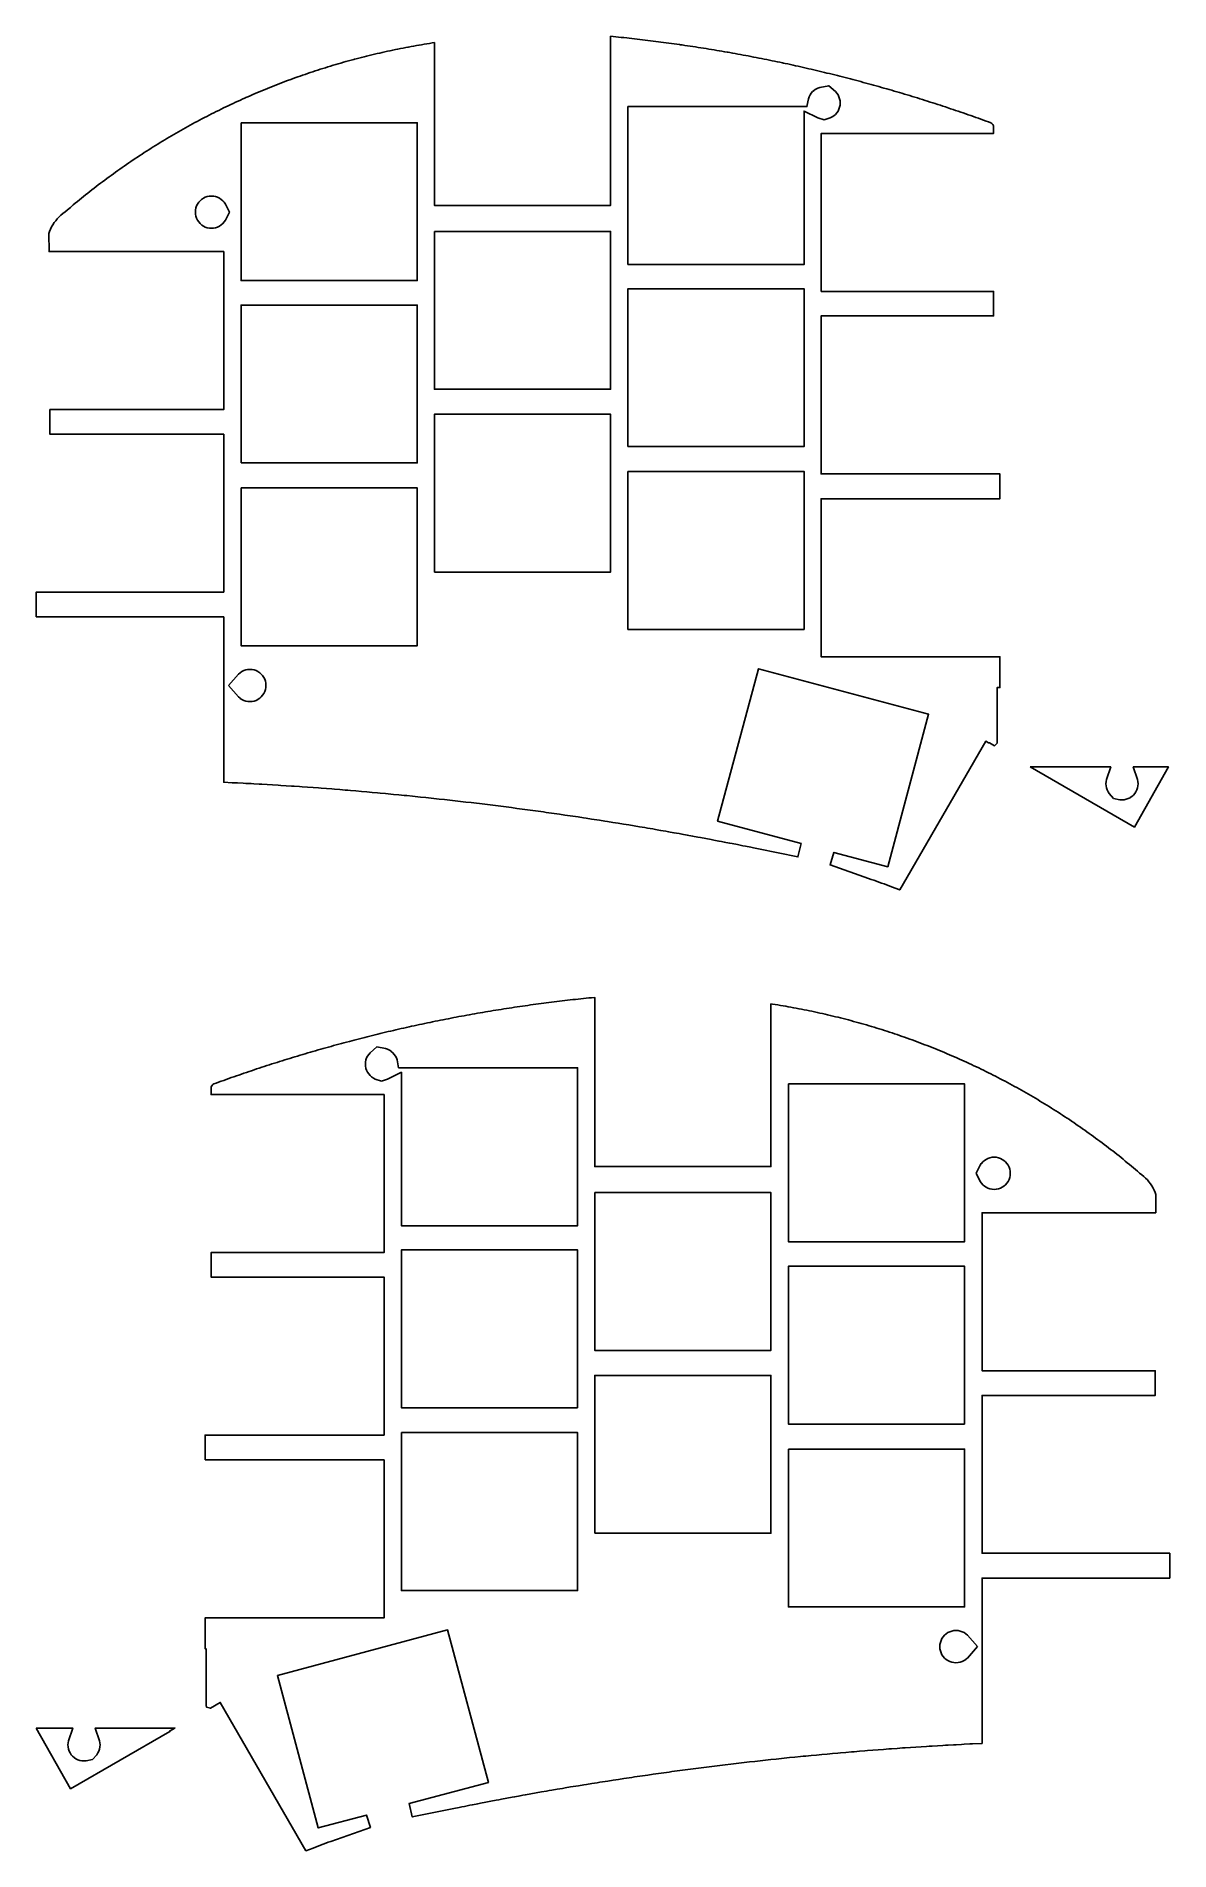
# Model space of a CAD drawing. Header units: millimetres. Extents: x 0 to 105, y 0 to 169.
import ezdxf

# ---------------------------------------------------------------- set-up
doc = ezdxf.new("R2010")
doc.units = ezdxf.units.MM

msp = doc.modelspace()

# ---------------------------------------------------------------- linework, layer by layer
for points in [[(0, 114.8699), (17.4522, 114.8699), (17.4522, 99.4688), (18.2398, 99.4305), (18.4904, 99.4181), (18.7409, 99.4055), (19.242, 99.3798), (19.4926, 99.3666), (19.9936, 99.3397), (20.2441, 99.326), (20.7451, 99.2979), (20.9955, 99.2836), (21.4965, 99.2544), (21.9973, 99.2244), (22.4978, 99.1936), (22.7485, 99.178), (23.2493, 99.146), (23.75, 99.1133), (24.0003, 99.0967), (24.5006, 99.0628), (24.7512, 99.0456), (25.2517, 99.0106), (25.7522, 98.9747), (26.2526, 98.9382), (26.5028, 98.9196), (27.0032, 98.8818), (27.5032, 98.8434), (27.7536, 98.8238), (28.2538, 98.7841), (28.7536, 98.7437), (29.0039, 98.7231), (29.254, 98.7024), (29.754, 98.6604), (30.2539, 98.6177), (30.7538, 98.5741), (31.2536, 98.5298), (31.753, 98.4847), (32.0031, 98.4619), (32.5027, 98.4156), (33.0023, 98.3686), (33.2521, 98.3448), (33.7515, 98.2966), (34.2506, 98.2477), (34.5005, 98.2229), (34.9998, 98.1728), (35.4987, 98.1219), (35.7485, 98.0962), (36.2476, 98.0441), (36.7462, 97.9913), (36.996, 97.9646), (37.4948, 97.9106), (37.9936, 97.8559), (38.2429, 97.8282), (38.7416, 97.7723), (39.2401, 97.7156), (39.7386, 97.6582), (39.9878, 97.6292), (40.4861, 97.5706), (40.9841, 97.5112), (41.2334, 97.4812), (41.7315, 97.4207), (41.9805, 97.3901), (42.4785, 97.3284), (42.9764, 97.266), (43.4741, 97.2027), (43.723, 97.1708), (44.2206, 97.1065), (44.7181, 97.0413), (44.9668, 97.0084), (45.4642, 96.9421), (45.9611, 96.8751), (46.21, 96.8412), (46.7071, 96.773), (47.2038, 96.704), (47.4526, 96.6692), (47.701, 96.6342), (48.1978, 96.5637), (48.6944, 96.4924), (49.191, 96.4203), (49.6872, 96.3475), (49.9356, 96.3107), (50.4319, 96.2367), (50.9278, 96.162), (51.1761, 96.1243), (51.6721, 96.0484), (52.1679, 95.9717), (52.4158, 95.9331), (52.9112, 95.8553), (53.1593, 95.816), (53.6548, 95.737), (54.1502, 95.6573), (54.6455, 95.5768), (54.893, 95.5362), (55.1406, 95.4955), (55.6356, 95.4134), (56.1305, 95.3306), (56.6249, 95.2471), (56.8726, 95.205), (57.3671, 95.1202), (57.6143, 95.0776), (58.1087, 94.9917), (58.6026, 94.9051), (58.85, 94.8615), (59.344, 94.7737), (59.8376, 94.6852), (60.0848, 94.6405), (60.5785, 94.5508), (61.072, 94.4604), (61.5651, 94.3692), (61.812, 94.3233), (62.3052, 94.2309), (62.7983, 94.1377), (63.0447, 94.0909), (63.5376, 93.9966), (63.7839, 93.9492), (64.0302, 93.9016), (64.5228, 93.8058), (64.769, 93.7576), (65.2613, 93.6606), (65.7534, 93.5629), (65.9995, 93.5138), (66.4914, 93.4149), (66.7373, 93.3652), (67.229, 93.2652), (70.8868, 92.5169), (71.1798, 93.7584), (63.4028, 95.8422), (67.2075, 110.0413), (83.0452, 105.7976), (79.2405, 91.5985), (74.2334, 92.9402), (73.8733, 91.7718), (77.4655, 90.5172), (77.7045, 90.433), (77.9432, 90.348), (78.1816, 90.2624), (78.4198, 90.1761), (78.6577, 90.0891), (78.8954, 90.0014), (79.1328, 89.9129), (79.3699, 89.8238), (79.6068, 89.734), (80.3679, 89.443), (88.3592, 103.2843), (88.625, 103.1308), (88.725, 103.1308), (89.1733, 102.872), (89.4248, 103.1235), (89.425, 108.2769), (89.676, 108.2769), (89.676, 111.1619), (73.0358, 111.1619), (73.0358, 125.8619), (89.676, 125.8619), (89.676, 128.1799), (73.0358, 128.1799), (73.0358, 142.8799), (89.096, 142.8799), (89.096, 145.1699), (73.0558, 145.1699), (73.0558, 159.8699), (89.096, 159.8699), (89.096, 160.4412), (89.0751, 160.5879), (89.0227, 160.7031), (88.9401, 160.7991), (88.8265, 160.8729), (88.6239, 160.9467), (88.3893, 161.0318), (88.1545, 161.1164), (87.9196, 161.2007), (87.6846, 161.2845), (87.4494, 161.3679), (87.2141, 161.4509), (86.9787, 161.5335), (86.743, 161.6157), (86.5073, 161.6975), (86.2714, 161.7789), (86.0354, 161.8599), (85.7992, 161.9404), (85.5629, 162.0206), (85.3264, 162.1003), (85.0898, 162.1796), (84.9206, 162.236), (84.6163, 162.337), (84.3793, 162.4151), (84.1421, 162.4928), (83.9049, 162.5701), (83.8043, 162.6026), (83.6675, 162.6469), (83.4299, 162.7234), (83.1923, 162.7994), (82.9545, 162.875), (82.7165, 162.9502), (82.4785, 163.025), (82.2403, 163.0994), (82.002, 163.1734), (81.7635, 163.2469), (81.5249, 163.3201), (81.2862, 163.3928), (81.0474, 163.4651), (80.8085, 163.537), (80.5694, 163.6085), (80.3302, 163.6795), (80.0909, 163.7502), (79.8514, 163.8204), (79.6118, 163.8902), (79.3721, 163.9596), (79.1512, 164.0232), (78.8924, 164.0972), (78.6524, 164.1653), (78.4122, 164.2331), (78.1719, 164.3004), (77.9315, 164.3673), (77.691, 164.4338), (77.4504, 164.4998), (77.2096, 164.5655), (76.9688, 164.6307), (76.7278, 164.6955), (76.4867, 164.7599), (76.2455, 164.8239), (76.0042, 164.8874), (75.7628, 164.9506), (75.5213, 165.0133), (75.2797, 165.0756), (75.0379, 165.1375), (74.7961, 165.1989), (74.5541, 165.26), (74.3121, 165.3206), (74.0699, 165.3808), (73.8276, 165.4406), (73.5853, 165.4999), (73.3428, 165.5589), (73.1002, 165.6174), (72.8575, 165.6755), (72.6148, 165.7331), (72.3719, 165.7904), (72.1289, 165.8472), (71.8858, 165.9036), (71.6427, 165.9596), (71.3994, 166.0152), (71.156, 166.0703), (70.9126, 166.125), (70.669, 166.1793), (70.4254, 166.2332), (70.1816, 166.2866), (69.9378, 166.3397), (69.6939, 166.3923), (69.539, 166.4254), (69.4498, 166.4444), (69.2057, 166.4962), (68.9615, 166.5475), (68.7173, 166.5984), (68.4729, 166.6489), (68.2284, 166.699), (67.9839, 166.7486), (67.7392, 166.7978), (67.4945, 166.8466), (67.2497, 166.895), (67.0048, 166.9429), (66.7599, 166.9904), (66.5148, 167.0375), (66.2594, 167.0861), (66.0245, 167.1304), (65.7792, 167.1762), (65.5338, 167.2216), (65.2884, 167.2665), (65.0428, 167.311), (64.7972, 167.3551), (64.5515, 167.3988), (64.3936, 167.4266), (64.3058, 167.4421), (64.06, 167.4849), (63.814, 167.5273), (63.5681, 167.5692), (63.322, 167.6108), (63.0759, 167.6519), (62.8297, 167.6926), (62.5834, 167.7328), (62.3371, 167.7727), (62.0907, 167.8121), (61.8442, 167.8511), (61.5977, 167.8896), (61.3511, 167.9277), (61.1044, 167.9654), (60.8577, 168.0027), (60.6109, 168.0395), (60.364, 168.0759), (60.1171, 168.1119), (59.964, 168.1339), (59.8701, 168.1474), (59.6231, 168.1826), (59.3759, 168.2173), (59.1288, 168.2515), (58.8815, 168.2853), (58.6343, 168.3187), (58.3869, 168.3517), (58.1395, 168.3843), (57.8921, 168.4164), (57.6445, 168.4481), (57.397, 168.4793), (57.1494, 168.5101), (56.9017, 168.5405), (56.6539, 168.5705), (56.4062, 168.6), (56.1583, 168.6291), (55.9105, 168.6578), (55.6625, 168.6861), (55.4146, 168.7139), (55.1665, 168.7413), (54.9476, 168.7651), (54.6703, 168.7947), (54.4222, 168.8208), (54.174, 168.8465), (53.9257, 168.8717), (53.6774, 168.8965), (53.4522, 168.9186), (53.4522, 153.1699), (37.0558, 153.1699), (37.0558, 168.3284), (36.8482, 168.2968), (36.6021, 168.2585), (36.3561, 168.2192), (36.1103, 168.1791), (35.8647, 168.138), (35.6192, 168.0961), (35.3738, 168.0532), (35.1286, 168.0095), (34.8836, 167.9649), (34.6387, 167.9194), (34.5848, 167.9092), (34.394, 167.873), (34.1495, 167.8257), (33.9051, 167.7775), (33.6609, 167.7285), (33.6069, 167.7174), (33.4169, 167.6785), (33.1731, 167.6277), (32.9295, 167.5759), (32.686, 167.5233), (32.4428, 167.4698), (32.1997, 167.4154), (31.9569, 167.3601), (31.7337, 167.3085), (31.4718, 167.2469), (31.2295, 167.189), (30.9875, 167.1302), (30.7457, 167.0705), (30.5041, 167.01), (30.2627, 166.9485), (30.0216, 166.8862), (29.7807, 166.823), (29.6068, 166.7767), (29.54, 166.7589), (29.2996, 166.694), (29.0594, 166.6281), (28.8194, 166.5615), (28.5797, 166.4939), (28.3402, 166.4254), (28.101, 166.3561), (27.862, 166.2859), (27.6233, 166.2149), (27.3848, 166.143), (27.1466, 166.0702), (26.9087, 165.9965), (26.6711, 165.922), (26.4337, 165.8466), (26.1966, 165.7703), (25.9598, 165.6932), (25.7232, 165.6153), (25.487, 165.5364), (25.251, 165.4567), (25.0153, 165.3762), (24.7799, 165.2948), (24.5448, 165.2125), (24.3323, 165.1372), (24.0756, 165.0454), (23.8414, 164.9606), (23.6075, 164.8749), (23.4791, 164.8273), (23.374, 164.7884), (23.1407, 164.701), (22.9078, 164.6128), (22.6752, 164.5237), (22.443, 164.4338), (22.211, 164.343), (21.9794, 164.2514), (21.7482, 164.1589), (21.5172, 164.0656), (21.2866, 163.9715), (21.0564, 163.8765), (20.8265, 163.7807), (20.597, 163.6841), (20.3678, 163.5866), (20.1389, 163.4883), (19.9104, 163.3891), (19.6823, 163.2892), (19.4979, 163.2075), (19.4546, 163.1884), (19.2272, 163.0867), (19.0002, 162.9843), (18.7735, 162.881), (18.5473, 162.7769), (18.3214, 162.6719), (18.0959, 162.5662), (17.8708, 162.4596), (17.6461, 162.3522), (17.4217, 162.244), (17.1978, 162.135), (16.9743, 162.0251), (16.7511, 161.9145), (16.5284, 161.803), (16.3061, 161.6907), (16.0842, 161.5776), (15.8627, 161.4637), (15.6416, 161.349), (15.4209, 161.2335), (15.2007, 161.1172), (14.9809, 161.0001), (14.7615, 160.8822), (14.5425, 160.7635), (14.324, 160.644), (14.1059, 160.5237), (13.8883, 160.4026), (13.6711, 160.2808), (13.4543, 160.1581), (13.238, 160.0346), (13.0221, 159.9104), (12.8067, 159.7854), (12.5918, 159.6596), (12.3773, 159.533), (12.1632, 159.4056), (11.9497, 159.2775), (11.7366, 159.1485), (11.5239, 159.0188), (11.3118, 158.8884), (11.1001, 158.7571), (10.8889, 158.6251), (10.6782, 158.4923), (10.468, 158.3588), (10.2582, 158.2245), (10.049, 158.0894), (9.8402, 157.9535), (9.6319, 157.817), (9.4242, 157.6796), (9.2169, 157.5415), (9.0731, 157.4449), (9.0101, 157.4026), (8.8039, 157.263), (8.5981, 157.1227), (8.3929, 156.9815), (8.1882, 156.8397), (7.984, 156.6971), (7.7803, 156.5537), (7.5771, 156.4097), (7.3745, 156.2648), (7.1724, 156.1193), (6.9708, 155.973), (6.7698, 155.826), (6.5693, 155.6782), (6.3693, 155.5297), (6.1699, 155.3805), (5.971, 155.2306), (5.7727, 155.0799), (5.5749, 154.9285), (5.3777, 154.7764), (5.181, 154.6236), (4.9849, 154.4701), (4.7893, 154.3158), (4.5944, 154.1609), (4.3999, 154.0052), (4.2061, 153.8489), (4.0128, 153.6918), (3.8201, 153.534), (3.6279, 153.3755), (3.4364, 153.2164), (3.2454, 153.0565), (3.1682, 152.9914), (3.055, 152.8959), (2.8652, 152.7347), (2.6759, 152.5727), (2.4829, 152.4063), (2.2906, 152.2518), (2.1188, 152.0956), (1.957, 151.929), (1.8059, 151.7527), (1.6658, 151.5675), (1.5375, 151.374), (1.4213, 151.1729), (1.3178, 150.9651), (1.2272, 150.7513), (1.1647, 150.5737), (1.186, 148.8699), (17.4522, 148.8699), (17.4522, 134.1699), (1.27, 134.1699), (1.27, 131.8699), (17.4522, 131.8699), (17.4522, 117.1699), (0, 117.1699)], [(55.0558, 147.6699), (55.0558, 162.3699), (71.722, 162.3699), (71.8665, 163.0963), (71.9296, 163.2822), (72.0164, 163.4583), (72.1255, 163.6215), (72.2549, 163.769), (72.3875, 163.8853), (72.4025, 163.8985), (72.5657, 164.0075), (72.7417, 164.0943), (72.9276, 164.1574), (73.7481, 164.3207), (74.3771, 163.769), (74.5065, 163.6215), (74.6156, 163.4583), (74.7024, 163.2822), (74.7655, 163.0963), (74.8038, 162.9038), (74.8166, 162.7079), (74.8038, 162.5121), (74.7655, 162.3195), (74.7024, 162.1337), (74.6156, 161.9576), (74.5065, 161.7944), (74.3771, 161.6468), (74.2295, 161.5174), (74.0663, 161.4083), (73.8903, 161.3215), (73.316, 161.1266), (72.7417, 161.3215), (71.4522, 161.9575), (71.4522, 147.6699)], [(19.0558, 160.8699), (35.4522, 160.8699), (35.4522, 146.1699), (19.0558, 146.1699)], [(16.6914, 153.9974), (16.8773, 153.9343), (17.0533, 153.8475), (17.2165, 153.7385), (17.3641, 153.609), (17.4935, 153.4615), (17.6026, 153.2983), (17.9726, 152.5479), (17.6026, 151.7976), (17.4935, 151.6344), (17.3641, 151.4868), (17.2165, 151.3574), (17.0533, 151.2483), (16.8773, 151.1615), (16.6914, 151.0984), (16.4989, 151.0601), (16.3229, 151.0486), (16.303, 151.0473), (16.1071, 151.0601), (15.9146, 151.0984), (15.7287, 151.1615), (15.5527, 151.2483), (15.406, 151.3463), (15.3895, 151.3574), (15.2419, 151.4868), (15.1125, 151.6344), (15.0034, 151.7976), (14.9166, 151.9737), (14.8535, 152.1595), (14.8152, 152.3521), (14.8024, 152.5479), (14.8152, 152.7438), (14.8535, 152.9363), (14.9166, 153.1222), (15.0034, 153.2983), (15.1125, 153.4615), (15.2419, 153.609), (15.3895, 153.7385), (15.5527, 153.8475), (15.7287, 153.9343), (15.9146, 153.9974), (16.1071, 154.0357), (16.303, 154.0486), (16.4989, 154.0357)], [(37.0558, 150.7539), (53.4522, 150.7539), (53.4522, 136.0539), (37.0558, 136.0539)], [(55.0558, 130.7199), (55.0558, 145.4199), (71.4522, 145.4199), (71.4522, 130.7199)], [(19.0558, 129.1959), (19.0558, 143.8959), (35.4522, 143.8959), (35.4522, 129.1959)], [(37.0558, 119.0359), (37.0558, 133.7359), (53.4522, 133.7359), (53.4522, 119.0359)], [(55.0558, 128.4019), (71.4522, 128.4019), (71.4522, 113.7019), (55.0558, 113.7019)], [(19.0558, 126.8779), (35.4522, 126.8779), (35.4522, 112.1779), (19.0558, 112.1779)], [(17.8853, 108.4823), (18.8159, 109.5434), (18.9635, 109.6729), (19.1267, 109.7819), (19.3027, 109.8687), (19.4886, 109.9318), (19.6811, 109.9701), (19.877, 109.983), (20.0729, 109.9701), (20.2654, 109.9318), (20.4513, 109.8687), (20.6273, 109.7819), (20.7905, 109.6729), (20.9381, 109.5434), (21.0675, 109.3959), (21.1766, 109.2326), (21.2634, 109.0566), (21.3265, 108.8707), (21.3609, 108.6977), (21.3648, 108.6782), (21.3776, 108.4823), (21.3648, 108.2865), (21.3304, 108.1135), (21.3265, 108.0939), (21.2634, 107.9081), (21.1766, 107.732), (21.0675, 107.5688), (20.9381, 107.4212), (20.7905, 107.2918), (20.6439, 107.1938), (20.6273, 107.1827), (20.4513, 107.0959), (20.2654, 107.0328), (20.0924, 106.9984), (20.0729, 106.9945), (19.877, 106.9817), (19.6811, 106.9945), (19.4886, 107.0328), (19.3027, 107.0959), (19.1267, 107.1827), (18.98, 107.2807), (18.9635, 107.2918), (18.8159, 107.4212)], [(92.489, 100.9), (102.1939, 95.2968), (105.3603, 100.8999), (102.0961, 100.8999), (102.4955, 99.7233), (102.5338, 99.5308), (102.5466, 99.3349), (102.5338, 99.1391), (102.4955, 98.9465), (102.4324, 98.7607), (102.3456, 98.5846), (102.2365, 98.4214), (102.1071, 98.2738), (101.9595, 98.1444), (101.8129, 98.0464), (101.7963, 98.0353), (101.6203, 97.9485), (101.4344, 97.8854), (101.2419, 97.8471), (101.046, 97.8343), (100.8501, 97.8471), (100.2553, 97.9654), (99.8555, 98.4214), (99.7464, 98.5846), (99.6596, 98.7607), (99.5965, 98.9465), (99.5582, 99.1391), (99.5454, 99.3349), (99.5582, 99.5308), (99.5965, 99.7233), (99.9958, 100.8997)], [(15.7082, 36.3801), (32.3664, 36.3801), (32.3664, 21.6801), (15.7085, 21.6801), (15.7083, 18.7951), (15.8052, 18.7951), (15.8052, 13.533), (15.8513, 13.3611), (16.199, 13.2679), (17.1251, 13.8025), (25.0939, 0), (25.7534, 0.2522), (25.9903, 0.342), (26.2275, 0.4311), (26.4649, 0.5195), (26.7025, 0.6072), (26.9405, 0.6943), (27.1787, 0.7806), (27.4171, 0.8662), (31.0893, 2.1729), (30.7323, 3.3194), (26.2437, 2.1167), (22.4391, 16.3158), (38.2768, 20.5595), (42.0814, 6.3604), (34.6953, 4.3813), (34.9849, 3.1479), (38.8686, 3.933), (39.3606, 4.0319), (39.6066, 4.081), (39.8526, 4.13), (40.3449, 4.2273), (40.591, 4.2757), (41.0835, 4.3719), (41.3298, 4.4197), (41.8225, 4.5147), (42.3153, 4.609), (42.8082, 4.7025), (43.0548, 4.749), (43.3014, 4.7953), (43.7946, 4.8873), (44.288, 4.9785), (44.5348, 5.0238), (45.0284, 5.1139), (45.2752, 5.1587), (45.5221, 5.2032), (46.016, 5.2918), (46.51, 5.3796), (47.0042, 5.4666), (47.4985, 5.5529), (47.7457, 5.5957), (47.9929, 5.6384), (48.4875, 5.7231), (48.9821, 5.8071), (49.2295, 5.8488), (49.7244, 5.9316), (49.9719, 5.9727), (50.467, 6.0544), (50.9622, 6.1353), (51.2098, 6.1754), (51.7052, 6.2552), (52.2007, 6.3342), (52.4485, 6.3734), (52.6963, 6.4124), (53.1921, 6.4898), (53.6879, 6.5665), (54.1839, 6.6424), (54.68, 6.7176), (54.9281, 6.7549), (55.4244, 6.8289), (55.6726, 6.8656), (56.169, 6.9384), (56.4173, 6.9746), (56.9139, 7.0462), (57.4106, 7.1172), (57.659, 7.1523), (58.1559, 7.2221), (58.4044, 7.2567), (58.9014, 7.3253), (59.15, 7.3594), (59.6472, 7.4268), (60.1445, 7.4935), (60.6419, 7.5594), (61.1394, 7.6246), (61.3882, 7.6569), (61.8859, 7.7209), (62.3837, 7.7841), (62.6326, 7.8154), (63.1305, 7.8775), (63.6285, 7.9388), (63.8775, 7.9692), (64.1266, 7.9993), (64.6248, 8.0591), (65.123, 8.1181), (65.6214, 8.1763), (66.1199, 8.2338), (66.3691, 8.2622), (66.8677, 8.3185), (67.3664, 8.374), (67.8652, 8.4288), (68.1146, 8.4559), (68.364, 8.4827), (68.863, 8.5359), (69.1125, 8.5623), (69.6115, 8.6143), (70.1106, 8.6656), (70.6099, 8.7161), (71.1091, 8.7658), (71.3588, 8.7904), (71.6085, 8.8148), (72.108, 8.863), (72.6075, 8.9104), (72.8573, 8.9338), (73.1071, 8.957), (73.6067, 9.0029), (74.1065, 9.048), (74.6063, 9.0923), (74.8562, 9.1141), (75.3561, 9.1573), (75.856, 9.1997), (76.1061, 9.2206), (76.6061, 9.2618), (77.1062, 9.3023), (77.3563, 9.3222), (77.8566, 9.3615), (78.3568, 9.4), (78.8572, 9.4377), (79.3576, 9.4747), (79.6078, 9.4929), (80.1083, 9.5287), (80.6088, 9.5637), (80.8591, 9.581), (81.3597, 9.6148), (81.8604, 9.6479), (82.3611, 9.6802), (82.8619, 9.7118), (83.1123, 9.7273), (83.3627, 9.7425), (83.8636, 9.7725), (84.3645, 9.8018), (84.6149, 9.8161), (84.8654, 9.8302), (85.3664, 9.8579), (85.6169, 9.8714), (86.118, 9.8979), (86.3685, 9.9109), (86.8697, 9.9362), (87.1202, 9.9486), (88.0161, 9.9922), (88.0161, 25.3881), (105.4842, 25.3881), (105.4842, 27.6881), (88.0161, 27.6881), (88.0161, 42.3881), (104.1422, 42.3881), (104.1422, 44.6881), (88.0161, 44.6881), (88.0161, 59.3881), (104.185, 59.3881), (104.1959, 61.091), (104.133, 61.2694), (104.0425, 61.4833), (103.9389, 61.6911), (103.8228, 61.8922), (103.6944, 62.0857), (103.5544, 62.2709), (103.4032, 62.4471), (103.2414, 62.6137), (103.0697, 62.77), (102.8773, 62.9245), (102.6843, 63.0909), (102.4951, 63.2528), (102.3053, 63.414), (102.1149, 63.5746), (101.9239, 63.7344), (101.7324, 63.8936), (101.5403, 64.0521), (101.3476, 64.2098), (101.1543, 64.3669), (100.9604, 64.5232), (100.766, 64.6789), (100.5711, 64.8338), (100.3755, 64.988), (100.1794, 65.1416), (99.9828, 65.2944), (99.7855, 65.4464), (99.5878, 65.5978), (99.3895, 65.7485), (99.1906, 65.8984), (98.9912, 66.0476), (98.7912, 66.196), (98.5908, 66.3438), (98.3897, 66.4908), (98.1882, 66.6371), (97.9861, 66.7826), (97.7835, 66.9274), (97.5803, 67.0715), (97.3767, 67.2148), (97.1725, 67.3574), (96.9678, 67.4993), (96.7626, 67.6404), (96.5568, 67.7807), (96.3506, 67.9203), (96.1438, 68.0592), (95.9366, 68.1972), (95.7288, 68.3346), (95.5206, 68.4712), (95.3118, 68.607), (95.1026, 68.7421), (94.8929, 68.8764), (94.6827, 69.0099), (94.472, 69.1427), (94.2608, 69.2747), (94.0491, 69.4059), (93.837, 69.5364), (93.6244, 69.6661), (93.4113, 69.795), (93.1977, 69.9231), (92.9837, 70.0505), (92.7693, 70.177), (92.5543, 70.3028), (92.3389, 70.4279), (92.1231, 70.5521), (91.9068, 70.6755), (91.69, 70.7982), (91.4729, 70.9201), (91.2552, 71.0411), (91.0372, 71.1614), (90.8186, 71.2809), (90.5997, 71.3996), (90.3803, 71.5175), (90.1605, 71.6346), (89.9403, 71.7509), (89.7197, 71.8664), (89.4986, 71.9811), (89.2771, 72.095), (89.0552, 72.208), (88.8329, 72.3203), (88.6102, 72.4318), (88.3871, 72.5424), (88.1636, 72.6522), (87.9397, 72.7613), (87.7154, 72.8695), (87.4907, 72.9769), (87.2656, 73.0834), (87.0401, 73.1892), (86.8142, 73.2941), (86.588, 73.3982), (86.3614, 73.5015), (86.1344, 73.604), (85.907, 73.7056), (85.6793, 73.8064), (85.4512, 73.9064), (85.2227, 74.0055), (84.9939, 74.1038), (84.7647, 74.2013), (84.5352, 74.2979), (84.3053, 74.3937), (84.0751, 74.4887), (83.8445, 74.5828), (83.6136, 74.6761), (83.3824, 74.7686), (83.1508, 74.8602), (82.9189, 74.9509), (82.6866, 75.0408), (82.4541, 75.1299), (82.2212, 75.2181), (81.988, 75.3055), (81.7544, 75.3921), (81.5206, 75.4777), (81.2864, 75.5626), (81.052, 75.6465), (80.8172, 75.7296), (80.5822, 75.8119), (80.3468, 75.8933), (80.1111, 75.9739), (79.8752, 76.0536), (79.639, 76.1324), (79.4024, 76.2104), (79.1656, 76.2875), (78.9285, 76.3637), (78.6912, 76.4391), (78.4536, 76.5136), (78.2157, 76.5873), (77.9775, 76.6601), (77.7391, 76.732), (77.5004, 76.8031), (77.2614, 76.8733), (77.0222, 76.9426), (76.7828, 77.011), (76.5431, 77.0786), (76.3031, 77.1453), (76.0629, 77.2111), (75.8225, 77.2761), (75.5818, 77.3401), (75.3409, 77.4033), (75.0998, 77.4657), (74.8585, 77.5271), (74.6169, 77.5877), (74.3751, 77.6474), (74.1331, 77.7062), (73.8909, 77.7641), (73.6485, 77.8211), (73.4059, 77.8773), (73.163, 77.9326), (72.92, 77.987), (72.6768, 78.0405), (72.4334, 78.0931), (72.1897, 78.1448), (71.9459, 78.1957), (71.702, 78.2456), (71.4578, 78.2947), (71.2135, 78.3429), (70.969, 78.3902), (70.7243, 78.4366), (70.4794, 78.4821), (70.2344, 78.5267), (69.9892, 78.5705), (69.7439, 78.6133), (69.4984, 78.6553), (69.2528, 78.6963), (69.007, 78.7365), (68.7611, 78.7757), (68.515, 78.8141), (68.3684, 78.8364), (68.3684, 63.6881), (51.9721, 63.6881), (51.9721, 79.443), (51.6828, 79.4147), (51.4345, 79.3899), (51.1863, 79.3647), (50.9381, 79.339), (50.6899, 79.3129), (50.4418, 79.2864), (50.1937, 79.2594), (49.9457, 79.232), (49.6977, 79.2042), (49.4498, 79.176), (49.2019, 79.1473), (48.9541, 79.1182), (48.7063, 79.0887), (48.4586, 79.0587), (48.2109, 79.0283), (47.9633, 78.9975), (47.7157, 78.9662), (47.4682, 78.9345), (47.2207, 78.9024), (46.9733, 78.8699), (46.726, 78.8369), (46.4787, 78.8035), (46.2315, 78.7697), (45.9843, 78.7354), (45.7372, 78.7007), (45.4901, 78.6656), (45.2431, 78.6301), (44.9962, 78.5941), (44.7494, 78.5577), (44.5026, 78.5208), (44.2558, 78.4836), (44.0092, 78.4459), (43.7625, 78.4078), (43.516, 78.3692), (43.2695, 78.3302), (43.0231, 78.2908), (42.7768, 78.251), (42.5305, 78.2108), (42.2843, 78.1701), (42.0382, 78.129), (41.7922, 78.0874), (41.5462, 78.0454), (41.3003, 78.0031), (41.0545, 77.9602), (40.8087, 77.917), (40.563, 77.8733), (40.3174, 77.8292), (40.0719, 77.7847), (39.8264, 77.7397), (39.5811, 77.6943), (39.3358, 77.6485), (39.0906, 77.6023), (38.8454, 77.5556), (38.6004, 77.5086), (38.3554, 77.4611), (38.1105, 77.4131), (37.8657, 77.3648), (37.621, 77.316), (37.3764, 77.2668), (37.1318, 77.2171), (36.8874, 77.1671), (36.643, 77.1166), (36.3987, 77.0657), (36.1545, 77.0144), (35.9104, 76.9626), (35.6664, 76.9104), (35.4224, 76.8578), (35.1786, 76.8048), (34.9349, 76.7514), (34.6912, 76.6975), (34.4477, 76.6432), (34.2042, 76.5885), (33.9608, 76.5333), (33.7176, 76.4778), (33.4744, 76.4218), (33.2313, 76.3654), (32.9884, 76.3086), (32.7455, 76.2513), (32.5027, 76.1936), (32.26, 76.1355), (32.0174, 76.077), (31.775, 76.0181), (31.5326, 75.9587), (31.2903, 75.899), (31.0482, 75.8388), (30.8061, 75.7781), (30.5642, 75.7171), (30.3223, 75.6556), (30.0806, 75.5938), (29.8389, 75.5315), (29.5974, 75.4687), (29.356, 75.4056), (29.1351, 75.3474), (28.8735, 75.2781), (28.6324, 75.2137), (28.3915, 75.1489), (28.1506, 75.0837), (27.9099, 75.018), (27.6692, 74.9519), (27.4287, 74.8855), (27.1883, 74.8186), (26.948, 74.7512), (26.7079, 74.6835), (26.4678, 74.6154), (26.2279, 74.5468), (25.9881, 74.4778), (25.7484, 74.4084), (25.5088, 74.3386), (25.2694, 74.2683), (25.0301, 74.1977), (24.7909, 74.1266), (24.5518, 74.0552), (24.3128, 73.9833), (24.074, 73.911), (23.8353, 73.8382), (23.5967, 73.7651), (23.3583, 73.6915), (23.12, 73.6176), (22.8818, 73.5432), (22.6437, 73.4684), (22.4058, 73.3932), (22.168, 73.3176), (21.9303, 73.2415), (21.6928, 73.1651), (21.4554, 73.0882), (21.2181, 73.011), (20.981, 72.9333), (20.744, 72.8552), (20.5071, 72.7767), (20.2704, 72.6978), (20.0338, 72.6185), (19.7974, 72.5387), (19.561, 72.4586), (19.3249, 72.378), (19.0888, 72.2971), (18.8529, 72.2157), (18.6172, 72.1339), (18.3816, 72.0517), (18.1461, 71.9691), (17.9108, 71.8861), (17.6756, 71.8027), (17.4406, 71.7188), (17.2057, 71.6346), (16.971, 71.55), (16.7364, 71.4649), (16.5337, 71.391), (16.4201, 71.3173), (16.3375, 71.2213), (16.2852, 71.106), (16.2642, 70.9593), (16.2642, 70.3881), (32.3664, 70.3881), (32.3664, 55.6881), (16.2642, 55.6881), (16.2642, 53.3981), (32.3664, 53.3981), (32.3664, 38.6981), (15.7082, 38.6981)], [(32.1242, 71.6447), (31.55, 71.8397), (31.3739, 71.9265), (31.2107, 72.0356), (31.0631, 72.165), (30.9337, 72.3126), (30.8246, 72.4758), (30.7378, 72.6518), (30.6811, 72.8188), (30.6747, 72.8377), (30.6364, 73.0302), (30.6236, 73.2261), (30.6364, 73.422), (30.6747, 73.6145), (30.7378, 73.8004), (30.8246, 73.9764), (30.9337, 74.1396), (31.0631, 74.2872), (31.6921, 74.8388), (32.5126, 74.6756), (32.6985, 74.6125), (32.8746, 74.5257), (33.0212, 74.4277), (33.0378, 74.4166), (33.1854, 74.2872), (33.3148, 74.1396), (33.4238, 73.9764), (33.5107, 73.8004), (33.5737, 73.6145), (33.7182, 72.8881), (50.3804, 72.8881), (50.3804, 58.1881), (33.9841, 58.1881), (33.9841, 72.4736), (32.6985, 71.8397)], [(69.9981, 71.3881), (86.3944, 71.3881), (86.3944, 56.6881), (69.9981, 56.6881)], [(87.4776, 63.0661), (87.8476, 63.8164), (87.9456, 63.9631), (87.9567, 63.9796), (88.0861, 64.1272), (88.2337, 64.2566), (88.3969, 64.3657), (88.573, 64.4525), (88.7588, 64.5156), (88.9514, 64.5539), (89.1472, 64.5667), (89.3431, 64.5539), (89.5356, 64.5156), (89.7215, 64.4525), (89.8976, 64.3657), (90.0608, 64.2566), (90.2084, 64.1272), (90.3378, 63.9796), (90.4358, 63.833), (90.4468, 63.8164), (90.5337, 63.6404), (90.5967, 63.4545), (90.635, 63.262), (90.6479, 63.0661), (90.635, 62.8702), (90.5967, 62.6777), (90.5337, 62.4918), (90.4468, 62.3158), (90.3378, 62.1526), (90.2084, 62.005), (90.0608, 61.8756), (89.8976, 61.7665), (89.7215, 61.6797), (89.5356, 61.6166), (89.3627, 61.5822), (89.3431, 61.5783), (89.1472, 61.5655), (88.9514, 61.5783), (88.7784, 61.6127), (88.7588, 61.6166), (88.573, 61.6797), (88.3969, 61.7665), (88.2337, 61.8756), (88.0861, 62.005), (87.9567, 62.1526), (87.8476, 62.3158)], [(51.9721, 61.2721), (68.3684, 61.2721), (68.3684, 46.5721), (51.9721, 46.5721)], [(50.3804, 41.2381), (33.9841, 41.2381), (33.9841, 55.9381), (50.3804, 55.9381)], [(86.3944, 39.7141), (69.9981, 39.7141), (69.9981, 54.4141), (86.3944, 54.4141)], [(51.9721, 29.5541), (51.9721, 44.2541), (68.3684, 44.2541), (68.3684, 29.5541)], [(33.9841, 38.9201), (50.3804, 38.9201), (50.3804, 24.2201), (33.9841, 24.2201)], [(69.9981, 37.3961), (86.3944, 37.3961), (86.3944, 22.6961), (69.9981, 22.6961)], [(87.5829, 19.0005), (86.6524, 17.9394), (86.5198, 17.8231), (86.5048, 17.8099), (86.3416, 17.7009), (86.1655, 17.6141), (85.9796, 17.551), (85.7871, 17.5127), (85.5912, 17.4998), (85.3954, 17.5127), (85.2028, 17.551), (85.017, 17.6141), (84.8409, 17.7009), (84.6777, 17.8099), (84.5301, 17.9394), (84.4007, 18.087), (84.2916, 18.2502), (84.2048, 18.4262), (84.1417, 18.6121), (84.1034, 18.8046), (84.0906, 19.0005), (84.1034, 19.1964), (84.1417, 19.3889), (84.2048, 19.5748), (84.2916, 19.7508), (84.4007, 19.914), (84.5301, 20.0616), (84.6777, 20.191), (84.8409, 20.3001), (85.017, 20.3869), (85.2028, 20.45), (85.3954, 20.4883), (85.5912, 20.5011), (85.7672, 20.4896), (85.7871, 20.4883), (85.9796, 20.45), (86.1655, 20.3869), (86.3416, 20.3001), (86.5048, 20.191), (86.6524, 20.0616)], [(0, 11.418), (3.1969, 5.761), (12.4356, 11.095), (12.4106, 11.1383), (12.8952, 11.4181), (5.4883, 11.4181), (5.8877, 10.2415), (5.926, 10.049), (5.9389, 9.8531), (5.926, 9.6572), (5.8877, 9.4647), (5.8247, 9.2788), (5.7378, 9.1028), (5.6288, 8.9396), (5.2289, 8.4836), (4.6341, 8.3653), (4.4382, 8.3525), (4.2424, 8.3653), (4.0498, 8.4036), (3.864, 8.4667), (3.6879, 8.5535), (3.5413, 8.6515), (3.5247, 8.6626), (3.3771, 8.792), (3.2477, 8.9396), (3.1386, 9.1028), (3.0518, 9.2788), (2.9887, 9.4647), (2.9504, 9.6572), (2.9376, 9.8531), (2.9504, 10.049), (2.9887, 10.2415), (3.388, 11.4179)]]:
    msp.add_lwpolyline(points, close=True)

doc.saveas('drawing.dxf')
